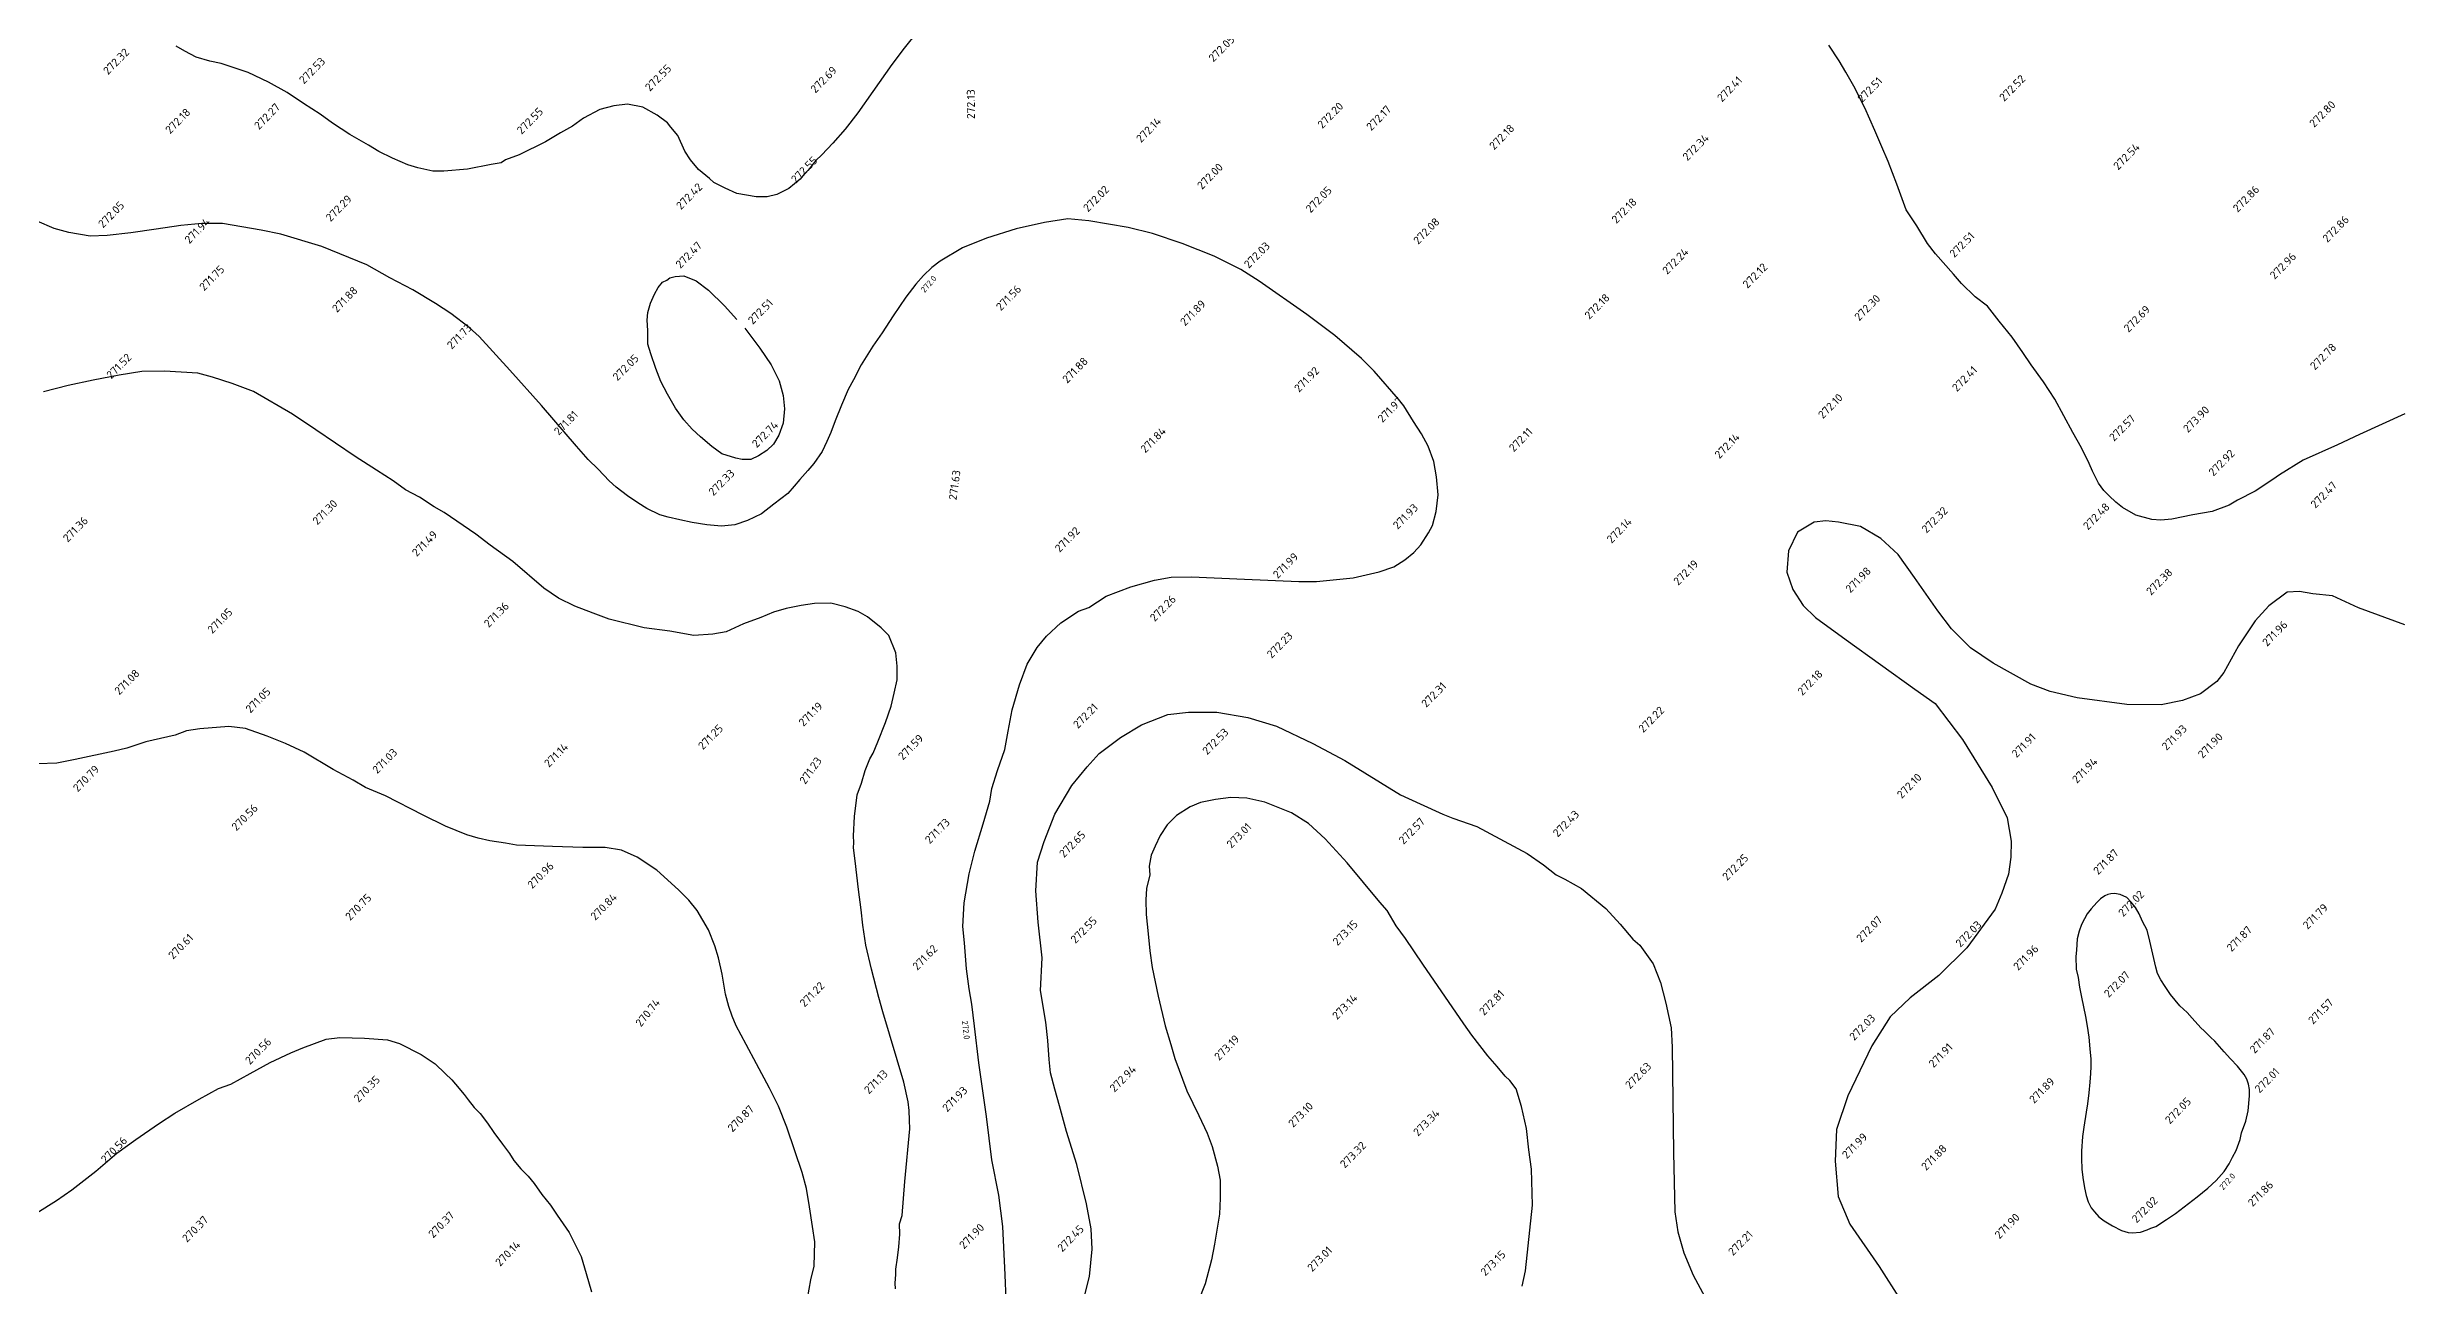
# Model space of a CAD drawing. Header units: metres. Extents: x 36952 to 37841, y 34980 to 35683.
# Drawn here: x 37544.9 to 37839.5, y 35167.9 to 35322.6 of the extents above; entities that cross this region are included whole.
import ezdxf

# ---------------------------------------------------------------- set-up
doc = ezdxf.new("R2010")
doc.units = ezdxf.units.M
doc.header["$LTSCALE"] = 5
doc.layers.add('Линии горизонталей', color=7, linetype='Continuous')
doc.layers.add('Отметки', color=7, linetype='Continuous')
doc.styles.get("Standard").update_dxf_attribs({"font": 'simplex.shx'})

msp = doc.modelspace()

# ---------------------------------------------------------------- linework, layer by layer
at = {"layer": 'Линии горизонталей', "color": 42, "lineweight": 30}
for points, elevation in [([(37653.72, 35324.62), (37651.98, 35322.51), (37650.45, 35320.44), (37648.08, 35317.08), (37646.21, 35314.41), (37644.64, 35312.39), (37643.07, 35310.62), (37641.71, 35309.15), (37640.95, 35308.46), (37640.01, 35307.25), (37639.54, 35306.78), (37638.99, 35306.13), (37637.59, 35304.96), (37636.09, 35304.23), (37634.88, 35303.91), (37633.48, 35303.91), (37631.08, 35304.32), (37629.62, 35304.99), (37628.2, 35305.71), (37627.68, 35306.22), (37626.3, 35307.32), (37625.31, 35308.56), (37624.57, 35309.62), (37623.7, 35311.59), (37622.83, 35312.61), (37622.44, 35313.17), (37621.11, 35314.14), (37619.35, 35315.11), (37617.41, 35315.49), (37615.7, 35315.3), (37613.95, 35314.82), (37611.94, 35313.73), (37610.54, 35312.74), (37609.04, 35311.91), (37607.17, 35310.78), (37603.88, 35309.17), (37602.17, 35308.56), (37601.62, 35308.17), (37600.37, 35307.95), (37597.42, 35307.37), (37594.47, 35307.13), (37593.1, 35307.12), (37591.21, 35307.54), (37589.96, 35307.92), (37588.07, 35308.76), (37586.35, 35309.6), (37585.06, 35310.36), (37582.74, 35311.72), (37580.54, 35313.12), (37579.04, 35314.26), (37576.93, 35315.57), (37574.9, 35316.97), (37572.58, 35318.24), (37570.04, 35319.47), (37568.63, 35319.93), (37566.65, 35320.6), (37565.23, 35320.89), (37563.52, 35321.39), (37562.1, 35322.11), (37561.02, 35322.74)], 272.5), ([(37839.5, 35276.79), (37833.82, 35274.22), (37831.09, 35272.92), (37826.82, 35271), (37823.84, 35269.18), (37823.03, 35268.62), (37820.81, 35267.14), (37818.59, 35266.01), (37817.57, 35265.41), (37815.43, 35264.62), (37813.03, 35264.17), (37810.38, 35263.64), (37809.01, 35263.54), (37807.9, 35263.62), (37805.88, 35264.16), (37804.24, 35265.09), (37803.38, 35265.77), (37802.56, 35266.58), (37801.91, 35267.22), (37801.22, 35268.16), (37800.48, 35269.65), (37800.05, 35270.59), (37799.09, 35272.56), (37798, 35274.48), (37795.75, 35278.66), (37794.36, 35280.79), (37792.8, 35282.92), (37791.76, 35284.46), (37790.42, 35286.37), (37788.82, 35288.38), (37787.35, 35290.25), (37785.8, 35291.44), (37784.12, 35293.1), (37783.12, 35294.25), (37780.87, 35296.8), (37779.84, 35298.08), (37778.54, 35300.3), (37777.19, 35302.3), (37776.01, 35305.51), (37774.96, 35308.33), (37774.14, 35310.16), (37773.26, 35312.21), (37772.04, 35315.03), (37770.65, 35317.76), (37769.66, 35319.51), (37768.83, 35320.92), (37767.53, 35322.88)], 272.5), ([(37664.74, 35166.17), (37664.62, 35169.22), (37664.32, 35175.28), (37663.83, 35179.19), (37662.94, 35183.61), (37662.29, 35189), (37661.32, 35195.72), (37660.78, 35200.29), (37660.45, 35203.04), (37660.13, 35204.97), (37659.76, 35207.46), (37659.53, 35210.72), (37659.31, 35212.75), (37659.49, 35215.71), (37660.13, 35219.32), (37660.82, 35222.18), (37661.87, 35225.6), (37662.71, 35228.4), (37662.95, 35229.98), (37663.65, 35232.23), (37664.55, 35234.88), (37664.99, 35237.17), (37665.48, 35239.82), (37666.42, 35242.94), (37667.37, 35245.54), (37668.63, 35247.63), (37669.79, 35249.02), (37671.56, 35250.71), (37673.79, 35252.15), (37675.05, 35252.62), (37677.23, 35254.01), (37680.33, 35255.2), (37683.27, 35256.04), (37685.36, 35256.41), (37687.9, 35256.43), (37694.52, 35256.17), (37701.29, 35255.86), (37703.53, 35255.88), (37708.11, 35256.32), (37711.36, 35257.06), (37713.19, 35257.68), (37714.56, 35258.56), (37715.67, 35259.48), (37716.53, 35260.46), (37717.49, 35261.94), (37717.99, 35262.86), (37718.48, 35264.59), (37718.72, 35266.68), (37718.5, 35268.92), (37718.18, 35270.85), (37717.46, 35272.78), (37716.63, 35274.3), (37715.65, 35275.87), (37714.42, 35277.8), (37713.75, 35278.66), (37710.72, 35282.15), (37709.13, 35283.71), (37705.8, 35286.59), (37702.32, 35289.21), (37696.34, 35293.39), (37694.04, 35294.85), (37690.72, 35296.51), (37686.73, 35298.11), (37683.01, 35299.35), (37680, 35300.09), (37675.06, 35300.92), (37672.46, 35301.16), (37669.51, 35300.73), (37666, 35299.94), (37662.3, 35298.74), (37659.3, 35297.55), (37656.47, 35295.9), (37655.45, 35295.08), (37654.39, 35294.1), (37653.43, 35293.03), (37652.22, 35291.39), (37650.61, 35289.04), (37649.25, 35286.94), (37648.09, 35285.25), (37646.63, 35282.95), (37645.68, 35281.06), (37644.98, 35279.83), (37644.18, 35277.89), (37643.38, 35275.95), (37642.83, 35274.47), (37642.33, 35273.35), (37641.73, 35272.12), (37640.72, 35270.59), (37639.96, 35269.72), (37638.95, 35268.59), (37638.25, 35267.77), (37637.44, 35266.85), (37635.72, 35265.51), (37634.15, 35264.33), (37632.42, 35263.5), (37630.85, 35262.93), (37629.17, 35262.77), (37627.34, 35262.96), (37625.5, 35263.25), (37623.97, 35263.55), (37622.5, 35263.89), (37621.47, 35264.19), (37619.84, 35264.99), (37618.72, 35265.7), (37617.44, 35266.55), (37616, 35267.66), (37615.13, 35268.42), (37613.75, 35269.88), (37612.52, 35271.1), (37611.03, 35272.76), (37606.67, 35277.87), (37602.71, 35282.27), (37598.87, 35286.47), (37597.64, 35287.58), (37595.33, 35289.34), (37593.44, 35290.6), (37590.58, 35292.31), (37587.72, 35293.82), (37584.85, 35295.43), (37579.24, 35297.73), (37574.09, 35299.27), (37571.64, 35299.76), (37566.8, 35300.59), (37564.25, 35300.57), (37561.61, 35300.35), (37558.51, 35299.87), (37555.35, 35299.44), (37552.4, 35299.11), (37550.27, 35298.99), (37547.62, 35299.48), (37545.78, 35299.98), (37543.64, 35300.88)], 272), ([(37632.09, 35287.53), (37633.95, 35285.01), (37635.37, 35282.92), (37636.37, 35280.92), (37636.86, 35279.08), (37637.04, 35277.45), (37636.88, 35275.65), (37636.34, 35274.15), (37635.66, 35273.03), (37634.85, 35272.21), (37633.79, 35271.56), (37632.85, 35271.12), (37631.73, 35271.11), (37630.96, 35271.28), (37629.2, 35271.82), (37627.95, 35272.72), (37626.53, 35273.95), (37625.49, 35274.88), (37624.46, 35276.07), (37623.42, 35277.52), (37622.42, 35279.27), (37621.59, 35280.85), (37620.98, 35282.48), (37620.33, 35284.31), (37619.97, 35285.51), (37619.96, 35287.22), (37619.87, 35288.51), (37619.95, 35289.45), (37620.28, 35290.65), (37620.79, 35291.77), (37621.25, 35292.59), (37621.8, 35293.24), (37622.32, 35293.5), (37622.7, 35293.8), (37623.38, 35293.98), (37624.45, 35294.03), (37626, 35293.44), (37627.55, 35292.25), (37629.54, 35290.29), (37631.09, 35288.59)], 272.5), ([(37650.89, 35167.49), (37650.88, 35168.2), (37650.93, 35169.27), (37650.97, 35169.94), (37651.17, 35171.36), (37651.31, 35172.74), (37651.45, 35174.32), (37651.39, 35175.59), (37651.74, 35176.66), (37652.06, 35180.89), (37652.68, 35187.46), (37652.67, 35188.58), (37652.61, 35189.75), (37652.5, 35190.87), (37651.97, 35193.31), (37649.31, 35202.09), (37648.84, 35203.87), (37647.9, 35207.43), (37647.22, 35210.42), (37646.84, 35212.92), (37646.62, 35214.85), (37646.3, 35217.39), (37645.87, 35220.95), (37645.65, 35222.58), (37645.7, 35223.24), (37645.64, 35224.1), (37645.77, 35226.5), (37646.11, 35229.2), (37646.66, 35230.68), (37647.11, 35232.26), (37647.71, 35233.69), (37648.11, 35234.4), (37648.71, 35235.83), (37649.66, 35238.23), (37650.36, 35240.27), (37650.75, 35241.91), (37651.1, 35243.59), (37651.13, 35245.27), (37650.97, 35246.95), (37650.09, 35249.13), (37649.11, 35250.09), (37647.42, 35251.45), (37646.25, 35252.1), (37644.62, 35252.7), (37642.83, 35253.15), (37640.8, 35253.13), (37639.12, 35252.87), (37637.24, 35252.5), (37635.66, 35252.03), (37634.09, 35251.35), (37631.91, 35250.57), (37629.73, 35249.59), (37628.1, 35249.27), (37625.71, 35249.1), (37622.7, 35249.64), (37619.49, 35250.07), (37615.11, 35251.16), (37613.12, 35251.91), (37610.82, 35252.76), (37608.78, 35253.76), (37606.98, 35255.02), (37603.09, 35258.35), (37600.28, 35260.42), (37598.49, 35261.78), (37594.5, 35264.5), (37593.27, 35265.2), (37591.43, 35266.41), (37589.69, 35267.32), (37588.16, 35268.42), (37586.06, 35269.78), (37583.4, 35271.49), (37578.49, 35274.82), (37575.57, 35276.78), (37570.67, 35279.6), (37568.01, 35280.59), (37565.56, 35281.39), (37563.73, 35281.89), (37559.55, 35282.16), (37556.75, 35282.09), (37553.91, 35281.66), (37550.65, 35281.03), (37547.55, 35280.34), (37544.45, 35279.56)], 271.5), ([(37839.51, 35250.44), (37833.71, 35252.56), (37830.45, 35254.06), (37828, 35254.33), (37826.34, 35254.63), (37824.8, 35254.53), (37822.5, 35252.8), (37820.8, 35250.95), (37818.73, 35247.83), (37816.88, 35244.5), (37816.01, 35243.37), (37813.98, 35241.83), (37811.71, 35241), (37809.04, 35240.47), (37804.78, 35240.51), (37798.57, 35241.33), (37795.17, 35242.1), (37792.78, 35243.02), (37788.07, 35245.66), (37785.24, 35247.59), (37782.84, 35249.95), (37781.16, 35252.18), (37778.24, 35256.35), (37776.2, 35259.22), (37774.02, 35261.22), (37771.48, 35262.72), (37768.73, 35263.28), (37767.15, 35263.42), (37765.68, 35263.26), (37763.62, 35262.01), (37762.48, 35259.7), (37762.28, 35257.02), (37763.02, 35254.86), (37764.33, 35252.85), (37765.86, 35251.35), (37769.71, 35248.56), (37778.27, 35242.41), (37780.81, 35240.63), (37784.24, 35236.1), (37787.96, 35230.14), (37789.8, 35226.32), (37790.32, 35223.43), (37790.29, 35221.42), (37789.97, 35219.28), (37789.14, 35216.93), (37788.33, 35214.94), (37784.76, 35210.11), (37781.28, 35206.63), (37777.69, 35203.86), (37775.18, 35201.46), (37772.89, 35197.83), (37769.91, 35191.6), (37768.5, 35187.4), (37768.31, 35183.43), (37768.7, 35179.03), (37770.17, 35175.57), (37773.83, 35170.27), (37776.52, 35166.02)], 272), ([(37639.9, 35166.29), (37640.34, 35168.59), (37640.74, 35170.32), (37640.82, 35173.37), (37640.55, 35175.26), (37640.18, 35177.75), (37639.8, 35180.03), (37639.23, 35182.02), (37638.34, 35184.71), (37637.35, 35187.7), (37636.27, 35190.29), (37635.18, 35192.57), (37633.53, 35195.61), (37632.24, 35198), (37631, 35200.33), (37630.48, 35201.55), (37630.07, 35202.77), (37629.65, 35204.29), (37629.27, 35206.78), (37628.8, 35208.86), (37628.33, 35210.34), (37627.55, 35212.32), (37626.11, 35214.75), (37625.08, 35216.06), (37623.8, 35217.33), (37621.09, 35219.8), (37618.63, 35221.41), (37616.69, 35222.31), (37614.65, 35222.61), (37611.85, 35222.64), (37608.04, 35222.76), (37603.55, 35222.93), (37602.18, 35223.18), (37600.24, 35223.47), (37598.76, 35223.81), (37597.34, 35224.21), (37594.68, 35225.31), (37591.87, 35226.66), (37587.17, 35229.07), (37584.67, 35230.12), (37583.14, 35231.03), (37580.63, 35232.38), (37577, 35234.55), (37574.7, 35235.6), (37572.41, 35236.55), (37569.7, 35237.5), (37567.61, 35237.73), (37564, 35237.45), (37562.32, 35237.19), (37560.9, 35236.67), (37557.24, 35235.83), (37554.86, 35235.05), (37553.28, 35234.68), (37548.4, 35233.62), (37546.12, 35233.15), (37543.73, 35233.08)], 271), ([(37674.53, 35166.59), (37675.15, 35169.03), (37675.49, 35172.46), (37675.37, 35175), (37674.78, 35178.1), (37673.58, 35183.03), (37672.28, 35187.14), (37671.39, 35190.34), (37670.81, 35192.43), (37670.29, 35194.46), (37670.12, 35196.14), (37669.95, 35198.53), (37669.68, 35200.82), (37669.04, 35204.78), (37669.22, 35208.85), (37668.72, 35213.28), (37668.44, 35217.2), (37668.67, 35220.81), (37669.47, 35223.36), (37670.81, 35226.78), (37672.93, 35230.36), (37674.84, 35232.72), (37676.36, 35234.36), (37679.04, 35236.36), (37681.63, 35237.96), (37684.92, 35239.25), (37687.52, 35239.53), (37691.08, 35239.55), (37694.95, 35238.87), (37698.53, 35237.78), (37703.07, 35235.62), (37707.06, 35233.51), (37714.01, 35229.19), (37716.46, 35228.08), (37719.32, 35226.78), (37720.55, 35226.28), (37723.56, 35225.23), (37729.84, 35221.87), (37731.89, 35220.46), (37733.48, 35219.2), (37734.55, 35218.65), (37736.64, 35217.49), (37739.66, 35215.02), (37741.46, 35213.05), (37743.05, 35211.18), (37743.92, 35210.42), (37745.57, 35208.09), (37746.5, 35205.75), (37747.18, 35203.16), (37747.82, 35200.11), (37747.94, 35197.67), (37748.13, 35184.54), (37748.29, 35177.11), (37748.66, 35174.62), (37749.4, 35171.98), (37750.59, 35169.19), (37752.6, 35165.39)], 272.5), ([(37729.22, 35167.81), (37729.61, 35169.75), (37730.52, 35177.95), (37730.39, 35182.43), (37730.06, 35184.87), (37729.74, 35187.51), (37729.11, 35190.26), (37728.48, 35192.49), (37727.66, 35193.5), (37727.09, 35194.06), (37726.07, 35195.27), (37724.94, 35196.59), (37722.93, 35199.17), (37721.91, 35200.59), (37716.81, 35208.03), (37714.65, 35211.27), (37713.47, 35212.84), (37712.33, 35214.77), (37711.41, 35215.78), (37707.35, 35220.69), (37704.58, 35223.72), (37702.53, 35225.64), (37700.39, 35226.95), (37697.07, 35228.3), (37694.82, 35228.79), (37692.79, 35228.88), (37690.91, 35228.61), (37689.03, 35228.24), (37687.71, 35227.72), (37686.03, 35226.64), (37684.87, 35225.46), (37683.97, 35224.13), (37683.36, 35222.8), (37682.86, 35221.68), (37682.62, 35220.3), (37682.68, 35219.23), (37682.28, 35217.5), (37682.19, 35216.07), (37682.21, 35214.24), (37682.48, 35211.85), (37682.7, 35209.72), (37682.97, 35207.63), (37683.71, 35204.07), (37684.6, 35200.36), (37685.33, 35198.03), (37685.8, 35196.25), (37687.3, 35192.24), (37688.8, 35189.15), (37689.84, 35186.92), (37690.46, 35185.29), (37691.14, 35182.8), (37691.46, 35181.07), (37691.47, 35178.83), (37691.39, 35176.8), (37691.05, 35174.81), (37690.75, 35173.08), (37690.41, 35171.09), (37689.62, 35168.13), (37688.72, 35165.89)], 273), ([(37819.63, 35188.43), (37819.94, 35189.74), (37820.1, 35191.58), (37820.09, 35192.4), (37819.98, 35193.06), (37819.76, 35193.7), (37819.41, 35194.26), (37818.61, 35195.3), (37817.71, 35196.23), (37816.91, 35197.11), (37815.76, 35198.41), (37815.22, 35198.94), (37814.45, 35199.7), (37814.02, 35200.09), (37812.91, 35201.3), (37812.31, 35202.02), (37811.38, 35202.85), (37810.8, 35203.55), (37810.24, 35204.28), (37809.54, 35205.26), (37809, 35206.09), (37808.61, 35206.9), (37808.39, 35207.67), (37807.66, 35210.94), (37807.31, 35212.31), (37806.74, 35213.38), (37806.31, 35214.32), (37805.83, 35215.13), (37805.31, 35215.81), (37804.75, 35216.36), (37803.93, 35216.74), (37803.22, 35216.89), (37802.75, 35216.84), (37802.41, 35216.77), (37802.01, 35216.6), (37801.49, 35216.21), (37801.03, 35215.74), (37800.32, 35214.98), (37799.82, 35214.33), (37799.48, 35213.73), (37799.12, 35213.02), (37798.8, 35212.18), (37798.57, 35211.22), (37798.46, 35209.8), (37798.4, 35209.01), (37798.45, 35207.43), (37798.67, 35206.4), (37798.85, 35205.16), (37799.1, 35203.94), (37799.36, 35202.74), (37799.59, 35201.5), (37799.79, 35200.32), (37800.01, 35198.95), (37800.13, 35197.48), (37800.25, 35196.17), (37800.28, 35195.25), (37800.22, 35194.37), (37800.16, 35193.32), (37800, 35191.99), (37799.84, 35190.62), (37799.7, 35189.57), (37799.39, 35187.7), (37799.23, 35186.5), (37799.11, 35184.7), (37799.12, 35183.76), (37799.13, 35182.43), (37799.26, 35181.4), (37799.49, 35180.12), (37799.69, 35179.16), (37799.93, 35178.37), (37800.3, 35177.62), (37800.73, 35177.11), (37801.27, 35176.49), (37801.92, 35175.98), (37802.97, 35175.37), (37804.09, 35174.78), (37804.95, 35174.53), (37805.44, 35174.47), (37806.47, 35174.56), (37807.3, 35174.84), (37807.75, 35175.08), (37808.37, 35175.28), (37809.73, 35176.15), (37810.85, 35176.91), (37813.57, 35179), (37814.89, 35180.08), (37815.95, 35181.03), (37816.93, 35182.15), (37817.57, 35183.1), (37817.95, 35183.92), (37818.41, 35184.78), (37818.94, 35186.13), (37819.1, 35186.99), (37819.63, 35188.43)], 272), ([(37543.61, 35176.98), (37546.06, 35178.53), (37547.98, 35179.87), (37550.97, 35182.18), (37553.6, 35184.44), (37555.98, 35186.14), (37558.82, 35188.09), (37560.84, 35189.43), (37563.88, 35191.19), (37566.32, 35192.53), (37567.84, 35193.05), (37570.27, 35194.39), (37572.76, 35195.78), (37575.34, 35196.97), (37576.87, 35197.59), (37579.76, 35198.68), (37581.49, 35198.9), (37584.54, 35198.82), (37587.45, 35198.59), (37588.92, 35198.14), (37591.63, 35196.78), (37593.37, 35195.58), (37594.65, 35194.41), (37595.47, 35193.61), (37595.93, 35193.05), (37597.01, 35191.78), (37597.53, 35191.08), (37598.25, 35190.16), (37599.02, 35189.41), (37599.94, 35188.19), (37600.71, 35187.03), (37601.79, 35185.56), (37602.67, 35184.39), (37603.23, 35183.53), (37604.11, 35182.47), (37605.03, 35181.56), (37605.75, 35180.65), (37606.72, 35179.28), (37607.8, 35177.92), (37608.63, 35176.7), (37610.12, 35174.52), (37611.2, 35172.34), (37611.62, 35171.53), (37612.24, 35169.4), (37612.92, 35167.11)], 270.5)]:
    msp.add_lwpolyline(points, dxfattribs=dict(at, elevation=elevation))

# ---------------------------------------------------------------- texts
for rotation, p in [(48.9189, (37654.55, 35291.88)), (276.7189, (37659.19, 35200.96)), (48.1189, (37816.81, 35179.76))]:
    msp.add_text('272.0', height=0.75, rotation=rotation, dxfattribs=at).set_placement(p)
at = {"layer": 'Отметки', "color": 7}
for s, rotation, p in [('272.05', 45.4189, (37690.63, 35320.69)), ('272.32', 45.4189, (37552.51, 35319.1)), ('272.53', 45.4189, (37576.98, 35317.94)), ('272.55', 45.4189, (37620.21, 35317.03)), ('272.69', 45.4189, (37640.89, 35316.8)), ('272.13', 90.1189, (37660.83, 35313.64)), ('272.41', 45.4189, (37754.17, 35315.7)), ('272.51', 45.4189, (37771.7, 35315.63)), ('272.52', 45.4189, (37789.43, 35315.76)), ('272.18', 45.4189, (37560.27, 35311.71)), ('272.27', 45.4189, (37571.37, 35312.24)), ('272.55', 45.4189, (37604.19, 35311.65)), ('272.14', 45.4189, (37681.58, 35310.61)), ('272.20', 45.4189, (37704.24, 35312.38)), ('272.17', 45.4189, (37710.34, 35312.1)), ('272.80', 45.4189, (37828.17, 35312.52)), ('272.18', 45.4189, (37725.7, 35309.71)), ('272.34', 45.4189, (37749.86, 35308.35)), ('272.55', 45.4189, (37638.46, 35305.54)), ('272.00', 45.4189, (37689.2, 35304.76)), ('272.54', 45.4189, (37803.68, 35307.2)), ('272.42', 45.4189, (37624.1, 35302.23)), ('272.42', 45.4189, (37624.1, 35302.23)), ('272.02', 45.4189, (37674.96, 35301.96)), ('272.05', 45.4189, (37702.77, 35301.84)), ('272.86', 45.4189, (37818.62, 35301.91)), ('272.05', 45.4189, (37551.88, 35299.96)), ('272.29', 45.4189, (37580.32, 35300.75)), ('272.18', 45.4189, (37740.99, 35300.51)), ('271.94', 45.4189, (37562.68, 35297.99)), ('272.08', 45.4189, (37716.22, 35297.89)), ('272.51', 45.4189, (37783.21, 35296.26)), ('272.86', 45.4189, (37829.82, 35298.14)), ('272.47', 45.4189, (37624.03, 35294.9)), ('272.03', 45.4189, (37695.05, 35294.91)), ('272.24', 45.4189, (37747.33, 35294.14)), ('272.96', 45.4189, (37823.24, 35293.54)), ('271.75', 45.4189, (37564.52, 35292.09)), ('272.12', 45.4189, (37757.36, 35292.41)), ('271.88', 45.4189, (37581.11, 35289.39)), ('272.51', 45.4189, (37633.07, 35287.91)), ('271.56', 45.4189, (37664.07, 35289.61)), ('271.89', 45.4189, (37687.08, 35287.72)), ('272.18', 45.4189, (37737.61, 35288.54)), ('272.30', 45.4189, (37771.32, 35288.34)), ('272.69', 45.4189, (37804.98, 35286.92)), ('271.73', 45.4189, (37595.46, 35284.81)), ('271.52', 45.4189, (37552.91, 35281.09)), ('272.05', 45.4189, (37616.17, 35280.85)), ('272.78', 45.4189, (37828.26, 35282.21)), ('271.88', 45.4189, (37672.36, 35280.55)), ('271.92', 45.4189, (37701.33, 35279.42)), ('272.41', 45.4189, (37783.53, 35279.5)), ('271.97', 45.4189, (37711.76, 35275.64)), ('272.10', 45.4189, (37766.79, 35276.11)), ('271.81', 45.4189, (37608.83, 35274.05)), ('272.74', 45.4189, (37633.57, 35272.5)), ('272.57', 45.4189, (37803.16, 35273.29)), ('273.90', 45.4189, (37812.4, 35274.38)), ('271.84', 45.4189, (37682.12, 35271.83)), ('272.11', 45.4189, (37728.16, 35271.97)), ('272.14', 45.4189, (37753.86, 35271.13)), ('272.33', 45.4189, (37628.15, 35266.49)), ('271.63', 82.1189, (37658.53, 35265.98)), ('272.92', 45.4189, (37815.58, 35268.95)), ('272.47', 45.4189, (37828.33, 35264.93)), ('271.36', 45.4189, (37547.48, 35260.7)), ('271.30', 45.4189, (37578.67, 35262.85)), ('271.93', 45.4189, (37713.66, 35262.3)), ('272.14', 45.4189, (37740.38, 35260.56)), ('272.32', 45.4189, (37779.74, 35261.82)), ('272.48', 45.4189, (37799.9, 35262.22)), ('271.49', 45.4189, (37591.09, 35258.9)), ('271.92', 45.4189, (37671.42, 35259.42)), ('271.99', 45.4189, (37698.67, 35256.15)), ('272.19', 45.4189, (37748.71, 35255.3)), ('271.98', 45.4189, (37770.22, 35254.36)), ('272.38', 45.4189, (37807.79, 35254.06)), ('271.05', 45.4189, (37565.54, 35249.27)), ('271.36', 45.4189, (37600.08, 35250.03)), ('272.26', 45.4189, (37683.3, 35250.77)), ('272.23', 45.4189, (37697.91, 35246.19)), ('271.96', 45.4189, (37822.29, 35247.68)), ('271.08', 45.4189, (37553.91, 35241.61)), ('272.31', 45.4189, (37717.22, 35240.04)), ('272.18', 45.4189, (37764.22, 35241.54)), ('271.05', 45.4189, (37570.3, 35239.35)), ('271.19', 45.4189, (37639.41, 35237.67)), ('272.21', 45.4189, (37673.7, 35237.41)), ('272.22', 45.4189, (37744.34, 35236.9)), ('271.25', 45.4189, (37626.84, 35234.75)), ('272.53', 45.4189, (37689.85, 35234.12)), ('271.93', 45.4189, (37809.73, 35234.68)), ('271.03', 45.4189, (37586.15, 35231.76)), ('271.14', 45.4189, (37607.6, 35232.56)), ('271.59', 45.4189, (37651.83, 35233.46)), ('271.91', 45.4189, (37790.99, 35233.77)), ('271.90', 45.4189, (37814.24, 35233.68)), ('270.79', 45.4189, (37548.73, 35229.49)), ('271.23', 54.7189, (37639.63, 35230.44)), ('272.10', 45.4189, (37776.64, 35228.66)), ('271.94', 45.4189, (37798.53, 35230.55)), ('270.56', 45.4189, (37568.55, 35224.63)), ('271.73', 45.4189, (37655.19, 35223.02)), ('273.01', 45.4189, (37692.88, 35222.46)), ('272.57', 45.4189, (37714.39, 35222.94)), ('272.43', 45.4189, (37733.65, 35223.85)), ('272.65', 45.4189, (37671.96, 35221.28)), ('271.87', 45.4189, (37801.18, 35219.14)), ('270.96', 45.4189, (37605.52, 35217.39)), ('272.25', 45.4189, (37754.82, 35218.42)), ('270.75', 45.4189, (37582.76, 35213.43)), ('270.84', 45.4189, (37613.39, 35213.46)), ('272.02', 45.4189, (37804.3, 35213.9)), ('272.55', 45.4189, (37673.39, 35210.56)), ('273.15', 45.4189, (37706.14, 35210.29)), ('272.07', 45.4189, (37771.57, 35210.7)), ('271.79', 45.4189, (37827.36, 35212.33)), ('270.61', 45.4189, (37560.64, 35208.58)), ('272.03', 45.4189, (37783.97, 35210.09)), ('271.87', 45.4189, (37817.85, 35209.52)), ('271.62', 45.4189, (37653.63, 35207.21)), ('271.96', 45.4189, (37791.18, 35207.19)), ('271.22', 45.4189, (37639.54, 35202.61)), ('272.81', 45.4189, (37724.44, 35201.56)), ('272.07', 45.4189, (37802.51, 35203.8)), ('270.74', 51.3189, (37619.1, 35200.13)), ('273.14', 45.4189, (37706.08, 35201.04)), ('272.03', 45.4189, (37770.7, 35198.43)), ('271.57', 45.4189, (37828.03, 35200.46)), ('270.56', 45.4189, (37570.24, 35195.43)), ('273.19', 45.4189, (37691.34, 35195.93)), ('271.87', 45.4189, (37820.73, 35196.81)), ('271.91', 45.4189, (37780.61, 35195.04)), ('270.35', 45.4189, (37583.82, 35190.71)), ('271.13', 45.4189, (37647.58, 35191.75)), ('272.94', 45.4189, (37678.27, 35191.98)), ('272.63', 45.4189, (37742.68, 35192.38)), ('271.89', 45.4189, (37793.17, 35190.57)), ('272.01', 45.4189, (37821.35, 35191.87)), ('270.87', 45.4189, (37630.53, 35187)), ('271.93', 45.4189, (37657.36, 35189.51)), ('273.10', 45.4189, (37700.59, 35187.58)), ('272.05', 45.4189, (37810.14, 35188)), ('273.34', 45.4189, (37716.2, 35186.48)), ('270.56', 45.4189, (37552.22, 35183.09)), ('273.32', 45.4189, (37707.05, 35182.49)), ('271.99', 45.4189, (37769.78, 35183.66)), ('271.88', 45.4189, (37779.68, 35182.19)), ('272.02', 45.4189, (37805.99, 35175.64)), ('271.86', 45.4189, (37820.49, 35177.67)), ('270.37', 45.4189, (37562.37, 35173.21)), ('270.37', 45.4189, (37593.13, 35173.76)), ('271.90', 45.4189, (37659.47, 35172.38)), ('272.45', 45.4189, (37671.74, 35172.02)), ('271.90', 45.4189, (37788.86, 35173.65)), ('270.14', 45.4189, (37601.5, 35170.22)), ('273.01', 45.4189, (37702.97, 35169.55)), ('273.15', 45.4189, (37724.61, 35169.01)), ('272.21', 45.4189, (37755.55, 35171.54))]:
    msp.add_text(s, height=1, rotation=rotation, dxfattribs=at).set_placement(p)

doc.saveas('drawing.dxf')
